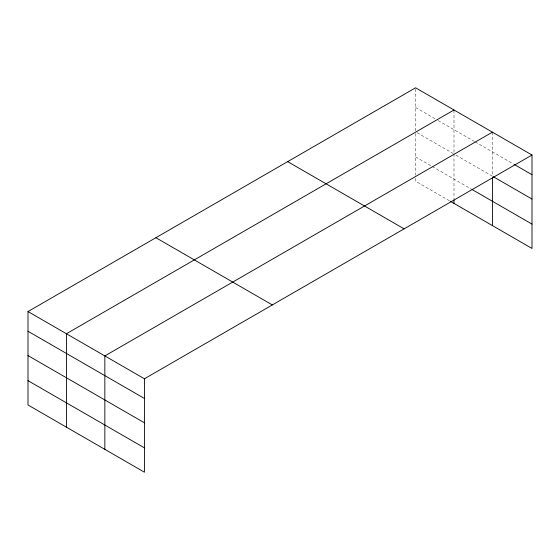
<?xml version="1.0" encoding="UTF-8"?>
<svg xmlns="http://www.w3.org/2000/svg" width="560" height="560" viewBox="0 0 560 560"><rect width="100%" height="100%" fill="white"/><g stroke="black" fill="none" stroke-linecap="round" stroke-linejoin="round"><path stroke-width="0.42" stroke-dasharray="2.8 2.1" d="M415.569 130.956L415.569 87.794M453.992 152.271L453.992 109.977M415.569 107.499L435.155 118.804M438.172 120.547L474.334 141.421M475.083 141.855L513.324 163.933M417.074 132.699L453.236 153.573M415.569 156.898L431.389 166.026M432.145 166.467L471.317 189.084M449.47 200.795L415.569 181.223L415.569 176.015M492.415 132.16L492.415 176.19L453.992 154.007L453.992 199.066M415.569 133.553L415.569 175.14"/><path stroke-width="0.84" d="M450.226 201.236L532 248.444L532 155.015L415.569 87.794L28 311.556L28 404.985L144.431 472.206L144.431 378.777L28 311.556M453.992 109.977L66.423 333.739L66.423 427.168M492.415 132.16L104.846 355.922L104.846 449.351M144.431 378.777L532 155.015M514.073 164.367L532 174.713M493.164 176.624L532 199.045M472.073 189.518L532 224.112M287.672 161.637L404.103 228.851M155.897 237.713L272.328 304.934M28 331.254L144.431 398.475M28 355.586L144.431 422.807M28 380.653L144.431 447.874M492.415 177.919L492.415 225.589M453.992 199.934L453.992 203.406"/></g></svg>
